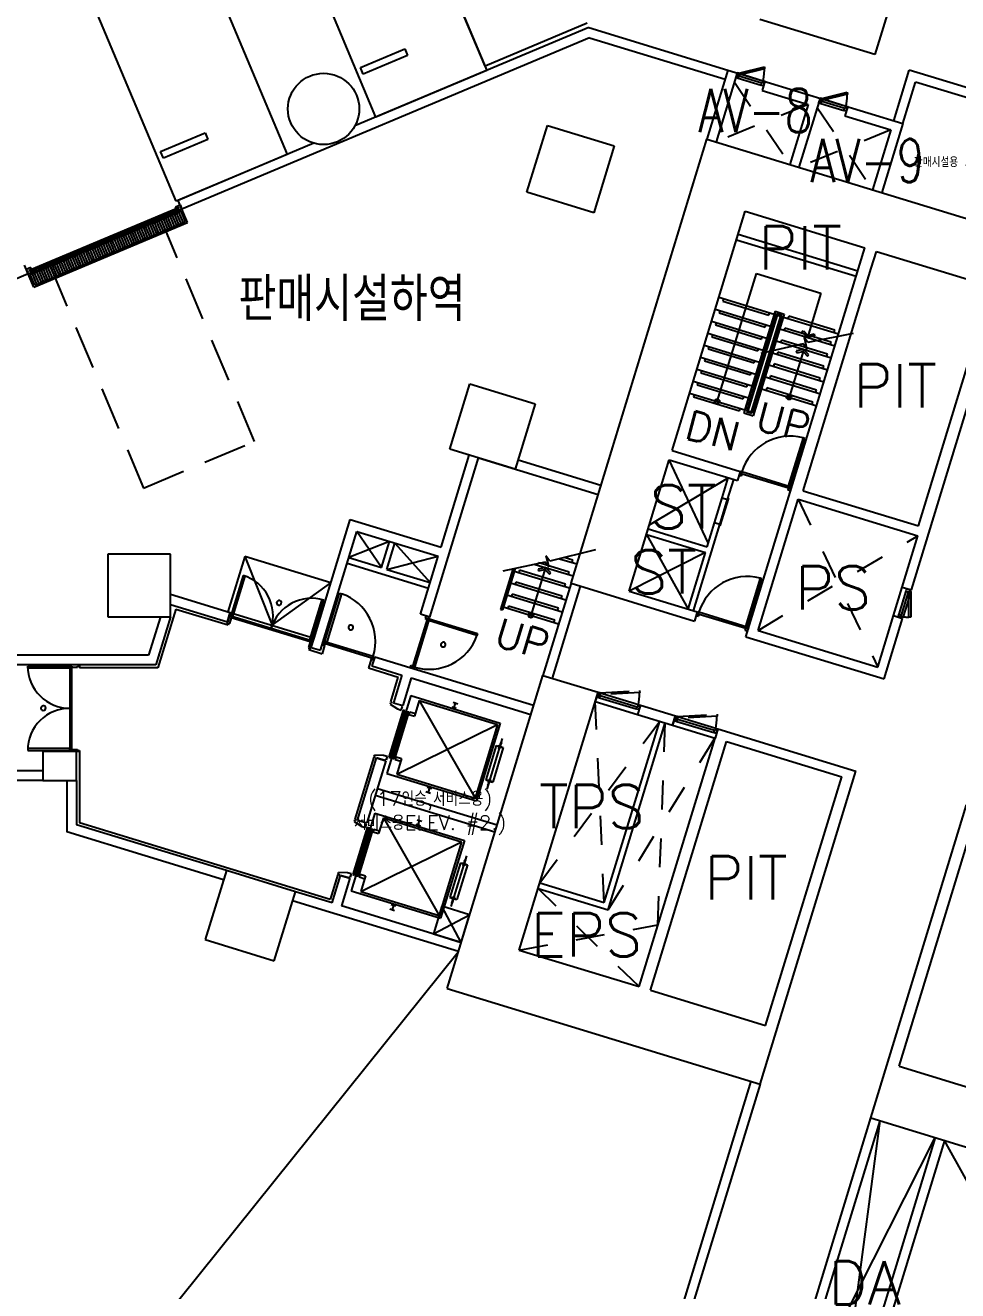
# Model space of a CAD drawing. Header units: millimetres. Extents: x -7614 to 421357, y 85218 to 341757.
# Drawn here: x 323456 to 342819, y 212827 to 239114 of the extents above; entities that cross this region are included whole.
import ezdxf
from ezdxf.enums import TextEntityAlignment as Align

# ---------------------------------------------------------------- set-up
doc = ezdxf.new("R2010")
doc.units = ezdxf.units.MM
doc.header["$LTSCALE"] = 600
doc.header["$MEASUREMENT"] = 0
for name, pattern in [('HD', [2.5, 1.5, -1]), ('HID', [5, 3, -2]), ('HID1', [2.3, 1.5, -0.8]), ('HIDDEN', [2, 1, -1])]:
    doc.linetypes.add(name, pattern=pattern)
doc.layers.add('e-plan', color=9, linetype='CONTINUOUS')
doc.styles.add('kiahn', font='romans.shx', dxfattribs={"bigfont": 'cadhs.shx'})

msp = doc.modelspace()

# ---------------------------------------------------------------- linework, layer by layer
at = {"layer": 'e-plan'}
for p, q in [((342563, 243288), (341101, 238506)), ((331065, 242877), (333043, 238176)), ((333005, 238268), (331065, 242877)), ((330739, 237207), (328761, 241907)), ((326917, 241131), (328896, 236431)), ((326591, 235461), (324613, 240162)), ((341101, 238506), (338711, 239237)), ((335161, 239068), (330300, 237022)), ((335124, 239161), (333005, 238268)), ((335161, 239068), (338049, 238185)), ((335172, 238855), (326707, 235293)), ((335172, 238855), (337991, 237993)), ((330414, 238236), (331336, 238624)), ((331394, 238486), (330472, 238098)), ((331336, 238624), (331394, 238486)), ((330472, 238098), (330414, 238236)), ((333043, 238176), (330739, 237207)), ((338049, 238185), (337610, 236750)), ((338049, 238185), (341683, 237074)), ((341492, 237132), (341813, 238184)), ((344536, 237352), (341813, 238184)), ((338240, 238126), (337802, 236692)), ((338240, 238126), (338211, 238030)), ((338211, 238030), (338245, 238020)), ((338274, 238116), (338240, 238126)), ((338245, 238020), (338259, 238016)), ((338259, 238068), (338274, 238116)), ((338273, 238064), (338259, 238068)), ((338259, 238016), (338273, 238064)), ((338259, 238016), (338737, 237870)), ((338273, 238064), (338752, 237917)), ((338274, 238116), (338781, 237961)), ((338737, 237870), (338752, 237917)), ((338752, 237917), (338766, 237913)), ((338814, 237951), (338756, 237759)), ((338766, 237913), (338781, 237961)), ((338781, 237961), (338814, 237951)), ((338814, 237951), (338785, 237855)), ((341683, 237074), (341946, 237934)), ((344477, 237160), (341946, 237934)), ((338751, 237865), (338737, 237870)), ((338785, 237855), (338751, 237865)), ((338756, 237759), (339712, 237467)), ((339712, 237467), (339332, 236224)), ((339962, 237600), (339523, 236165)), ((339962, 237600), (339932, 237504)), ((339932, 237504), (339966, 237494)), ((339995, 237590), (339962, 237600)), ((339966, 237494), (339980, 237490)), ((339980, 237542), (339995, 237590)), ((339995, 237537), (339980, 237542)), ((339980, 237490), (339995, 237537)), ((339980, 237490), (340458, 237343)), ((339995, 237590), (340502, 237435)), ((339995, 237537), (340473, 237391)), ((340458, 237343), (340473, 237391)), ((340473, 237391), (340487, 237387)), ((340535, 237424), (340477, 237233)), ((340487, 237387), (340502, 237435)), ((340502, 237435), (340535, 237424)), ((340535, 237424), (340506, 237329)), ((340473, 237339), (340458, 237343)), ((340506, 237329), (340473, 237339)), ((340477, 237233), (341433, 236941)), ((326267, 236491), (327188, 236878)), ((327188, 236878), (327246, 236740)), ((341433, 236941), (341053, 235698)), ((341683, 237074), (341244, 235639)), ((327246, 236740), (326325, 236352)), ((329451, 236664), (326630, 235477)), ((334789, 227522), (337610, 236750)), ((337610, 236750), (344113, 234762)), ((326325, 236352), (326267, 236491)), ((328896, 236431), (326591, 235461)), ((323514, 233949), (326707, 235293)), ((323537, 234024), (326638, 235329)), ((323545, 234005), (326646, 235310)), ((326576, 235346), (326669, 235385)), ((326590, 235314), (326576, 235346)), ((326636, 235333), (326590, 235314)), ((326602, 235286), (326648, 235306)), ((326615, 235254), (326602, 235286)), ((326707, 235293), (326615, 235254)), ((326707, 235293), (326630, 235477)), ((326648, 235306), (326636, 235333)), ((326669, 235385), (326707, 235293)), ((326824, 235016), (326707, 235293)), ((323558, 233935), (326691, 235253)), ((323631, 233672), (326824, 235016)), ((323651, 233713), (326785, 235032)), ((326232, 234799), (326138, 235021)), ((326278, 234819), (326185, 235040)), ((326324, 234838), (326231, 235059)), ((326370, 234858), (326277, 235079)), ((326416, 234877), (326323, 235098)), ((326462, 234896), (326369, 235118)), ((326508, 234916), (326415, 235137)), ((326554, 234935), (326461, 235156)), ((326600, 234955), (326507, 235176)), ((326646, 234974), (326553, 235195)), ((326692, 234993), (326599, 235215)), ((326738, 235013), (326645, 235234)), ((326785, 235032), (326691, 235253)), ((336887, 230279), (338407, 235252)), ((338407, 235252), (340894, 234491)), ((325586, 234528), (325493, 234749)), ((325632, 234547), (325539, 234769)), ((325679, 234567), (325585, 234788)), ((325725, 234586), (325632, 234807)), ((325771, 234605), (325678, 234827)), ((325817, 234625), (325724, 234846)), ((325863, 234644), (325770, 234865)), ((325909, 234664), (325816, 234885)), ((325955, 234683), (325862, 234904)), ((326001, 234702), (325908, 234924)), ((326047, 234722), (325954, 234943)), ((326093, 234741), (326000, 234962)), ((326139, 234761), (326046, 234982)), ((326185, 234780), (326092, 235001)), ((338261, 234774), (340747, 234013)), ((341858, 227384), (344113, 234762)), ((324987, 234276), (324894, 234497)), ((325033, 234295), (324940, 234516)), ((325079, 234315), (324986, 234536)), ((325125, 234334), (325032, 234555)), ((325172, 234353), (325078, 234575)), ((325218, 234373), (325125, 234594)), ((325264, 234392), (325171, 234613)), ((325310, 234412), (325217, 234633)), ((325356, 234431), (325263, 234652)), ((325402, 234450), (325309, 234672)), ((325448, 234470), (325355, 234691)), ((325494, 234489), (325401, 234710)), ((325540, 234509), (325447, 234730)), ((338226, 234659), (340712, 233899)), ((340790, 234154), (340894, 234491)), ((324342, 234004), (324249, 234225)), ((324388, 234024), (324295, 234245)), ((324434, 234043), (324341, 234264)), ((324480, 234062), (324387, 234284)), ((324526, 234082), (324433, 234303)), ((324572, 234101), (324479, 234322)), ((324619, 234121), (324525, 234342)), ((324665, 234140), (324572, 234361)), ((324711, 234159), (324618, 234381)), ((324757, 234179), (324664, 234400)), ((324803, 234198), (324710, 234419)), ((324849, 234218), (324756, 234439)), ((324895, 234237), (324802, 234458)), ((324941, 234256), (324848, 234478)), ((341026, 234071), (341133, 234418)), ((341133, 234418), (343523, 233687)), ((323514, 233949), (323437, 234133)), ((323568, 234080), (323476, 234041)), ((323476, 234041), (323514, 233949)), ((323514, 233949), (323606, 233988)), ((323535, 234028), (323581, 234048)), ((323547, 234001), (323535, 234028)), ((323593, 234020), (323547, 234001)), ((323581, 234048), (323568, 234080)), ((323606, 233988), (323593, 234020)), ((323697, 233733), (323604, 233954)), ((323743, 233752), (323650, 233973)), ((323789, 233771), (323696, 233993)), ((323835, 233791), (323742, 234012)), ((323881, 233810), (323788, 234031)), ((323927, 233830), (323834, 234051)), ((323973, 233849), (323880, 234070)), ((324019, 233868), (323926, 234090)), ((324066, 233888), (323972, 234109)), ((324112, 233907), (324019, 234128)), ((324158, 233927), (324065, 234148)), ((324204, 233946), (324111, 234167)), ((324250, 233965), (324157, 234187)), ((324296, 233985), (324203, 234206)), ((337826, 231299), (338639, 233957)), ((338639, 233957), (339978, 233548)), ((339315, 229327), (340790, 234154)), ((339612, 229446), (341026, 234071)), ((323514, 233949), (320120, 232521)), ((323631, 233672), (323514, 233949)), ((323651, 233713), (323558, 233935)), ((337860, 233463), (339008, 233113)), ((337956, 233434), (337941, 233386)), ((339978, 233548), (339697, 232630)), ((342003, 228715), (343523, 233687)), ((337784, 233215), (338932, 232864)), ((337880, 233186), (337865, 233138)), ((337941, 233386), (338898, 233094)), ((339027, 233175), (338381, 231061)), ((339027, 233175), (339218, 233116)), ((337708, 232966), (338856, 232615)), ((337804, 232937), (337789, 232889)), ((337865, 233138), (338822, 232845)), ((339054, 233125), (338431, 231088)), ((339070, 233093), (338462, 231104)), ((339137, 233073), (338529, 231084)), ((339168, 233090), (338546, 231053)), ((339218, 233116), (338572, 231003)), ((338898, 233094), (338912, 233142)), ((339046, 233101), (339070, 233093)), ((339054, 233125), (339168, 233090)), ((339070, 233093), (339137, 233073)), ((339137, 233073), (339161, 233066)), ((339199, 233054), (340347, 232703)), ((339310, 233073), (339295, 233025)), ((340266, 232780), (339310, 233073)), ((337632, 232717), (338780, 232367)), ((337728, 232688), (337713, 232640)), ((337713, 232640), (338670, 232348)), ((337789, 232889), (338746, 232597)), ((338746, 232597), (338760, 232644)), ((338822, 232845), (338836, 232893)), ((338970, 232852), (338994, 232845)), ((339061, 232824), (339085, 232817)), ((339123, 232805), (340271, 232455)), ((339233, 232824), (339219, 232776)), ((340190, 232532), (339233, 232824)), ((339586, 232745), (339618, 232770)), ((339697, 232630), (339586, 232745)), ((339618, 232770), (339710, 232672)), ((339849, 232664), (339697, 232630)), ((340647, 232712), (339709, 232521)), ((339710, 232672), (339841, 232702)), ((339841, 232702), (339849, 232664)), ((340251, 232732), (340266, 232780)), ((337556, 232469), (338704, 232118)), ((337652, 232440), (337637, 232392)), ((337637, 232392), (338594, 232099)), ((338670, 232348), (338684, 232396)), ((339611, 232498), (338730, 232295)), ((338894, 232604), (338918, 232596)), ((338985, 232576), (339009, 232568)), ((339047, 232557), (340195, 232206)), ((339157, 232575), (339143, 232528)), ((340114, 232283), (339157, 232575)), ((339621, 232381), (339317, 231387)), ((339621, 232381), (339465, 232348)), ((339688, 232388), (339611, 232498)), ((339728, 232268), (339621, 232381)), ((339709, 232521), (339632, 232631)), ((339632, 232631), (339688, 232388)), ((340175, 232484), (340190, 232532)), ((337480, 232220), (338628, 231869)), ((337576, 232191), (337561, 232143)), ((337561, 232143), (338518, 231851)), ((338594, 232099), (338608, 232147)), ((338818, 232355), (338842, 232348)), ((338909, 232327), (338933, 232320)), ((338971, 232308), (340119, 231957)), ((339081, 232327), (339067, 232279)), ((340038, 232034), (339081, 232327)), ((339465, 232348), (339478, 232309)), ((339478, 232309), (339608, 232339)), ((339608, 232339), (339700, 232241)), ((339700, 232241), (339728, 232268)), ((340099, 232235), (340114, 232283)), ((337404, 231972), (338552, 231621)), ((337500, 231942), (337485, 231895)), ((337485, 231895), (338442, 231602)), ((338518, 231851), (338532, 231899)), ((338666, 231858), (338690, 231850)), ((338742, 232106), (338766, 232099)), ((338833, 232078), (338857, 232071)), ((338895, 232059), (340043, 231709)), ((339005, 232078), (338991, 232030)), ((339962, 231786), (339005, 232078)), ((340023, 231986), (340038, 232034)), ((337328, 231723), (338476, 231372)), ((337424, 231694), (337409, 231646)), ((337409, 231646), (338366, 231353)), ((338442, 231602), (338456, 231650)), ((338590, 231609), (338614, 231602)), ((338757, 231830), (338781, 231823)), ((338819, 231811), (339967, 231460)), ((338929, 231829), (338915, 231782)), ((339886, 231537), (338929, 231829)), ((339947, 231738), (339962, 231786)), ((337252, 231474), (338400, 231123)), ((337348, 231445), (337333, 231397)), ((337333, 231397), (338290, 231105)), ((338366, 231353), (338380, 231401)), ((338514, 231360), (338538, 231353)), ((338743, 231562), (339891, 231211)), ((338853, 231581), (338839, 231533)), ((339810, 231288), (338853, 231581)), ((339871, 231489), (339886, 231537)), ((338290, 231105), (338304, 231153)), ((338431, 231088), (338546, 231053)), ((338438, 231112), (338462, 231104)), ((338462, 231104), (338529, 231084)), ((339795, 231241), (339810, 231288)), ((338381, 231061), (338572, 231003)), ((339608, 230544), (339302, 229541)), ((339646, 230532), (339608, 230544)), ((336887, 230279), (338302, 229846)), ((339340, 229529), (339646, 230532)), ((335995, 227362), (336828, 230088)), ((337640, 228365), (336828, 230088)), ((336828, 230088), (338244, 229655)), ((338302, 229846), (338244, 229655)), ((338312, 229843), (338288, 229767)), ((338288, 229767), (338331, 229754)), ((338336, 229836), (338312, 229843)), ((338324, 229798), (338336, 229836)), ((338343, 229792), (338324, 229798)), ((338331, 229754), (338343, 229792)), ((339340, 229529), (338336, 229836)), ((339309, 229497), (338343, 229792)), ((336416, 228739), (338052, 229713)), ((337925, 229297), (338052, 229713)), ((338040, 229262), (338167, 229678)), ((339297, 229458), (339309, 229497)), ((339302, 229541), (339340, 229529)), ((339309, 229497), (339328, 229491)), ((339328, 229491), (339340, 229529)), ((339340, 229529), (339364, 229522)), ((339364, 229522), (339340, 229445)), ((337767, 228781), (337925, 229297)), ((337873, 228717), (338049, 229291)), ((338058, 229288), (337883, 228714)), ((337925, 229297), (338040, 229262)), ((338049, 229291), (338058, 229288)), ((338423, 226411), (339315, 229327)), ((338673, 226544), (339506, 229269)), ((339340, 229445), (339297, 229458)), ((339506, 229269), (341992, 228509)), ((339612, 229446), (342003, 228715)), ((337334, 226953), (337882, 228746)), ((337614, 228279), (337767, 228781)), ((337882, 228746), (337767, 228781)), ((337883, 228714), (337873, 228717)), ((336355, 228538), (337219, 226988)), ((336355, 228538), (337579, 228164)), ((336390, 228653), (337614, 228279)), ((341666, 227443), (341992, 228509)), ((330851, 227847), (331018, 228392)), ((330966, 227812), (331132, 228357)), ((335299, 228220), (334346, 227981)), ((328014, 228077), (327663, 226929)), ((329802, 227530), (328014, 228077)), ((328014, 228077), (328581, 226649)), ((330137, 227940), (331830, 227423)), ((330172, 228055), (330851, 227847)), ((334249, 227959), (333373, 227774)), ((334046, 227916), (334835, 227675)), ((334754, 227752), (334147, 227937)), ((334328, 227858), (334249, 227959)), ((334346, 227981), (334269, 228092)), ((334269, 228092), (334328, 227858)), ((334553, 228033), (334911, 227924)), ((334830, 228001), (334647, 228057)), ((334815, 227953), (334830, 228001)), ((337579, 228164), (335995, 227362)), ((337219, 226988), (337579, 228164)), ((327983, 227684), (327727, 226847)), ((327765, 226835), (328021, 227672)), ((328021, 227672), (327983, 227684)), ((330966, 227812), (331865, 227537)), ((333582, 227818), (333326, 226981)), ((333627, 227828), (333364, 226969)), ((333611, 227777), (334759, 227426)), ((333721, 227796), (333707, 227748)), ((334678, 227504), (333721, 227796)), ((334261, 227851), (333957, 226856)), ((334261, 227851), (334105, 227817)), ((334105, 227817), (334117, 227779)), ((334117, 227779), (334248, 227808)), ((334248, 227808), (334340, 227711)), ((334368, 227737), (334261, 227851)), ((334340, 227711), (334368, 227737)), ((334739, 227704), (334754, 227752)), ((328581, 226649), (329802, 227530)), ((329452, 226383), (329802, 227530)), ((333535, 227529), (334683, 227178)), ((333645, 227547), (333631, 227499)), ((334602, 227255), (333645, 227547)), ((334663, 227456), (334678, 227504)), ((334789, 227522), (337352, 226738)), ((338716, 227627), (338410, 226624)), ((338448, 226612), (338755, 227616)), ((338755, 227616), (338716, 227627)), ((341485, 226850), (341666, 227443)), ((341666, 227443), (341858, 227384)), ((341666, 227443), (341858, 227384)), ((341759, 227404), (341749, 227370)), ((341855, 227374), (341759, 227404)), ((326470, 227294), (327711, 226915)), ((329362, 226347), (329618, 227184)), ((329656, 227172), (329401, 226335)), ((329618, 227184), (329656, 227172)), ((329676, 226314), (329983, 227317)), ((330021, 227305), (329715, 226302)), ((329983, 227317), (330021, 227305)), ((333459, 227280), (334607, 226929)), ((333569, 227299), (333555, 227251)), ((334526, 227006), (333569, 227299)), ((334587, 227207), (334602, 227255)), ((335995, 227362), (337410, 226929)), ((341745, 227356), (341598, 226878)), ((341792, 227341), (341646, 226863)), ((341845, 227341), (341690, 226834)), ((341749, 227370), (341745, 227356)), ((341745, 227356), (341792, 227341)), ((341792, 227341), (341797, 227356)), ((341797, 227356), (341845, 227341)), ((341845, 227341), (341855, 227374)), ((326582, 226988), (326209, 225767)), ((326470, 227085), (327653, 226723)), ((326582, 226988), (327668, 226656)), ((327653, 226723), (327711, 226915)), ((327663, 226929), (329452, 226383)), ((331854, 226819), (331663, 226878)), ((333326, 226981), (333364, 226969)), ((333383, 227031), (334531, 226681)), ((333493, 227050), (333479, 227002)), ((334450, 226758), (333493, 227050)), ((334511, 226958), (334526, 227006)), ((337410, 226929), (337352, 226738)), ((337420, 226927), (337397, 226850)), ((337444, 226919), (337420, 226927)), ((337432, 226881), (337444, 226919)), ((337451, 226875), (337432, 226881)), ((337440, 226837), (337451, 226875)), ((338448, 226612), (337444, 226919)), ((338417, 226580), (337451, 226875)), ((341584, 226830), (341594, 226863)), ((341594, 226863), (341598, 226878)), ((341598, 226878), (341646, 226863)), ((341646, 226863), (341642, 226849)), ((326261, 226827), (326017, 226027)), ((326470, 226827), (326165, 225827)), ((327645, 226663), (327703, 226854)), ((327668, 226656), (327645, 226663)), ((327680, 226694), (327668, 226656)), ((327699, 226688), (327680, 226694)), ((327734, 226803), (327699, 226688)), ((327703, 226854), (327727, 226847)), ((327727, 226847), (327715, 226809)), ((327715, 226809), (327734, 226803)), ((327727, 226847), (329401, 226335)), ((327727, 226847), (327765, 226835)), ((329370, 226303), (327734, 226803)), ((331800, 226778), (331505, 225812)), ((331844, 226786), (331537, 225782)), ((331775, 226833), (331762, 226790)), ((331762, 226790), (331800, 226778)), ((331851, 226810), (331775, 226833)), ((331800, 226778), (331806, 226797)), ((331806, 226797), (331844, 226786)), ((331832, 226747), (331844, 226786)), ((332835, 226440), (331832, 226747)), ((331844, 226786), (331851, 226810)), ((331844, 226786), (332847, 226479)), ((334435, 226710), (334450, 226758)), ((337397, 226850), (337440, 226837)), ((338410, 226624), (338448, 226612)), ((338436, 226574), (338448, 226612)), ((338448, 226612), (338472, 226605)), ((338472, 226605), (338449, 226528)), ((341159, 225783), (341485, 226850)), ((341292, 225534), (341676, 226791)), ((341485, 226850), (341676, 226791)), ((341485, 226850), (341676, 226791)), ((341679, 226801), (341584, 226830)), ((341642, 226849), (341690, 226834)), ((341690, 226834), (341679, 226801)), ((329401, 226335), (329362, 226347)), ((329401, 226335), (329389, 226297)), ((329393, 226191), (329452, 226383)), ((329424, 226328), (329401, 226335)), ((332847, 226479), (332835, 226440)), ((338406, 226542), (338417, 226580)), ((338449, 226528), (338406, 226542)), ((338417, 226580), (338436, 226574)), ((338423, 226411), (341292, 225534)), ((338673, 226544), (341159, 225783)), ((329370, 226303), (329335, 226188)), ((329335, 226188), (329354, 226182)), ((329354, 226182), (329342, 226144)), ((329342, 226144), (329619, 226059)), ((329342, 226144), (329366, 226137)), ((329366, 226137), (329424, 226328)), ((329389, 226297), (329370, 226303)), ((329393, 226191), (329584, 226133)), ((329672, 226231), (329619, 226059)), ((329652, 226321), (329629, 226245)), ((329629, 226245), (329672, 226231)), ((329676, 226314), (329652, 226321)), ((329665, 226276), (329676, 226314)), ((329684, 226270), (329665, 226276)), ((329672, 226231), (329684, 226270)), ((329676, 226314), (330680, 226007)), ((329715, 226302), (329676, 226314)), ((329684, 226270), (330650, 225974)), ((326165, 225827), (313420, 225827)), ((326017, 226027), (313620, 226027)), ((324580, 225827), (324380, 225827)), ((324380, 225827), (324380, 225802)), ((324580, 225827), (324580, 225767)), ((324580, 225802), (324580, 225827)), ((330638, 225936), (330585, 225764)), ((330638, 225936), (330650, 225974)), ((330681, 225923), (330638, 225936)), ((330650, 225974), (330669, 225969)), ((330714, 225997), (330655, 225805)), ((330714, 225997), (330655, 225805)), ((330655, 225805), (331277, 225615)), ((330669, 225969), (330680, 226007)), ((330680, 226007), (330704, 225999)), ((330704, 225999), (330681, 225923)), ((330714, 225997), (334013, 224988)), ((331453, 225781), (331466, 225824)), ((331466, 225824), (331505, 225812)), ((331505, 225812), (331499, 225793)), ((323505, 225802), (324380, 225802)), ((323505, 225762), (323505, 225802)), ((324380, 225762), (323505, 225762)), ((324380, 225802), (324380, 224052)), ((324380, 225802), (324420, 225802)), ((324380, 225802), (324380, 225762)), ((324420, 225802), (324420, 225782)), ((324420, 224072), (324420, 225782)), ((324420, 225782), (324540, 225782)), ((324540, 225782), (324540, 225802)), ((324540, 225802), (324580, 225802)), ((326209, 225767), (324580, 225767)), ((330585, 225764), (331202, 225575)), ((331044, 225059), (331202, 225575)), ((331277, 225615), (331102, 225041)), ((331468, 225557), (331293, 224983)), ((331530, 225758), (331453, 225781)), ((331468, 225557), (333955, 224797)), ((331468, 225557), (333955, 224797)), ((331499, 225793), (331537, 225782)), ((331537, 225782), (331530, 225758)), ((332216, 219106), (334204, 225609)), ((334204, 225609), (335352, 225258)), ((331460, 225188), (330966, 223572)), ((331038, 225040), (331030, 225011)), ((331062, 225033), (331038, 225040)), ((331044, 225059), (331068, 225052)), ((331068, 225052), (331062, 225033)), ((331102, 225042), (331293, 224983)), ((331102, 225041), (331293, 224983)), ((331460, 225188), (333320, 224619)), ((331638, 225087), (331539, 224762)), ((331638, 225087), (333264, 224590)), ((331638, 225087), (332796, 223059)), ((332341, 225050), (332436, 225020)), ((332359, 224939), (332388, 225035)), ((333715, 219903), (335352, 225258)), ((335352, 225258), (335293, 225067)), ((335293, 225067), (336173, 224798)), ((335293, 225067), (336173, 224798)), ((335361, 225255), (335332, 225160)), ((335332, 225160), (335366, 225149)), ((335395, 225245), (335361, 225255)), ((335366, 225149), (335380, 225145)), ((335380, 225197), (335395, 225245)), ((335395, 225193), (335380, 225197)), ((335380, 225145), (335395, 225193)), ((335380, 225145), (336145, 224911)), ((335395, 225245), (336189, 225002)), ((335395, 225193), (336160, 224959)), ((331301, 224886), (331003, 223911)), ((331030, 225011), (331187, 224911)), ((331041, 223899), (331340, 224875)), ((331381, 224862), (331083, 223886)), ((331420, 224850), (331121, 223875)), ((331187, 224911), (331264, 224887)), ((331264, 224887), (331287, 224964)), ((331268, 224970), (331274, 224989)), ((331287, 224964), (331268, 224970)), ((331274, 224989), (331293, 224983)), ((331340, 224875), (331301, 224886)), ((331381, 224862), (331420, 224850)), ((331442, 224854), (331424, 224797)), ((331424, 224797), (331539, 224762)), ((331442, 224854), (331556, 224819)), ((332311, 224954), (332407, 224925)), ((336145, 224911), (336160, 224959)), ((336159, 224907), (336145, 224911)), ((336193, 224897), (336159, 224907)), ((336160, 224959), (336174, 224955)), ((336232, 224989), (336173, 224798)), ((336232, 224989), (336173, 224798)), ((336173, 224798), (336900, 224576)), ((336174, 224955), (336189, 225002)), ((336189, 225002), (336222, 224992)), ((336222, 224992), (336193, 224897)), ((336232, 224989), (336958, 224767)), ((336958, 224767), (336900, 224576)), ((336900, 224576), (336958, 224767)), ((336968, 224764), (336939, 224669)), ((337002, 224754), (336968, 224764)), ((336987, 224706), (337002, 224754)), ((337002, 224754), (337795, 224511)), ((331170, 223556), (333264, 224590)), ((333264, 224590), (332796, 223059)), ((333320, 224619), (332826, 223003)), ((335480, 220890), (336632, 224658)), ((335560, 220740), (336747, 224623)), ((336900, 224576), (337780, 224307)), ((336900, 224576), (337780, 224307)), ((336939, 224669), (336972, 224658)), ((336972, 224658), (336987, 224654)), ((337001, 224702), (336987, 224706)), ((336987, 224654), (337001, 224702)), ((336987, 224654), (337752, 224420)), ((337001, 224702), (337766, 224468)), ((337838, 224498), (337780, 224307)), ((337838, 224498), (337780, 224307)), ((337781, 224463), (337795, 224511)), ((337795, 224511), (337829, 224501)), ((337829, 224501), (337799, 224405)), ((337838, 224498), (340707, 223621)), ((331152, 224399, 0), (331190, 224387, 0)), ((331152, 224399), (331190, 224387)), ((331232, 224374, 0), (331270, 224362, 0)), ((331232, 224374), (331270, 224362)), ((333362, 224301), (333038, 223244)), ((336201, 219143), (337780, 224307)), ((336440, 219070), (338019, 224234)), ((337752, 224420), (337766, 224468)), ((337766, 224416), (337752, 224420)), ((337766, 224468), (337781, 224463)), ((337799, 224405), (337766, 224416)), ((337780, 224307), (337780, 224307)), ((338019, 224234), (340410, 223503)), ((324380, 224092), (323505, 224092)), ((323505, 224092), (323505, 224052)), ((323505, 224052), (324380, 224052)), ((324380, 224052), (324380, 224092)), ((324380, 224027), (324380, 224052)), ((324380, 224052), (324420, 224052)), ((324580, 224027), (324380, 224027)), ((324420, 224052), (324420, 224072)), ((324420, 224072), (324540, 224072)), ((324540, 224072), (324540, 224052)), ((324540, 224052), (324580, 224052)), ((324580, 224052), (324580, 224027)), ((324580, 224027), (324580, 222549)), ((333238, 224153), (333019, 223436)), ((333381, 224109), (333162, 223392)), ((333238, 224153), (333381, 224109)), ((333293, 224162), (333279, 224114)), ((333279, 224114), (333326, 224100)), ((333293, 224162), (333341, 224148)), ((333308, 224210), (333356, 224195)), ((333341, 224148), (333326, 224100)), ((330693, 223912), (330299, 222620)), ((330356, 222603), (330751, 223894)), ((330942, 223835), (330547, 222544)), ((330693, 223911), (330717, 223904)), ((330699, 223931), (330708, 223959)), ((330723, 223923), (330699, 223931)), ((330708, 223959), (330895, 223954)), ((330717, 223904), (330723, 223923)), ((330942, 223835), (330751, 223894)), ((330751, 223894), (330942, 223835)), ((330895, 223954), (330971, 223931)), ((330929, 223860), (330923, 223841)), ((330923, 223841), (330942, 223835)), ((330948, 223855), (330929, 223860)), ((330971, 223931), (330948, 223855)), ((331003, 223911), (331041, 223899)), ((331083, 223886), (331121, 223875)), ((331083, 223886, 0), (331121, 223875, 0)), ((331155, 223917), (331137, 223859)), ((331155, 223917, 0), (331137, 223859, 0)), ((331137, 223859), (331252, 223824)), ((331137, 223859, 0), (331252, 223824, 0)), ((331155, 223917), (331270, 223882)), ((331155, 223917, 0), (331270, 223882, 0)), ((331270, 223882), (331170, 223556)), ((323820, 223627), (316620, 223627)), ((330966, 223572), (332826, 223003)), ((331170, 223556), (332796, 223059)), ((333074, 223445), (333059, 223397)), ((333074, 223445), (333122, 223430)), ((338719, 217118), (340707, 223621)), ((338831, 218339), (340410, 223503)), ((323820, 223427), (316620, 223427)), ((324320, 223427), (324320, 222357)), ((324520, 223427), (324520, 222505)), ((330767, 223262), (333253, 222501)), ((331773, 223194), (331869, 223165)), ((331803, 223290), (331898, 223261)), ((331850, 223275), (331821, 223180)), ((333019, 223436), (333162, 223392)), ((333045, 223349), (333092, 223335)), ((333059, 223397), (333107, 223383)), ((333122, 223430), (333107, 223383)), ((330723, 223118), (333209, 222358)), ((341014, 216416), (343002, 222919)), ((330715, 222749), (330220, 221133)), ((330715, 222749), (332575, 222181)), ((341604, 217491), (343183, 222655)), ((327631, 221554), (324520, 222505)), ((329790, 220956), (324580, 222549)), ((330556, 222448), (330257, 221472)), ((330293, 222601), (330284, 222573)), ((330284, 222573), (330442, 222472)), ((330317, 222594), (330293, 222601)), ((330296, 221461), (330594, 222436)), ((330299, 222620), (330323, 222613)), ((330323, 222613), (330317, 222594)), ((330636, 222423), (330337, 221448)), ((330356, 222603), (330547, 222544)), ((330356, 222603), (330547, 222544)), ((330356, 222603), (330547, 222544)), ((330674, 222412), (330376, 221436)), ((330442, 222472), (330518, 222449)), ((330518, 222449), (330541, 222525)), ((330522, 222531), (330528, 222550)), ((330541, 222525), (330522, 222531)), ((330528, 222550), (330547, 222544)), ((330594, 222436), (330556, 222448)), ((330636, 222423), (330674, 222412)), ((330696, 222415), (330679, 222358)), ((330696, 222415), (330811, 222380)), ((330893, 222648), (330793, 222323)), ((330893, 222648), (332518, 222151)), ((330893, 222648), (332051, 220621)), ((331566, 222515), (331661, 222486)), ((331595, 222611), (331691, 222582)), ((331614, 222501), (331643, 222596)), ((327573, 221362), (324320, 222357)), ((330425, 221118), (332518, 222151)), ((330679, 222358), (330793, 222323)), ((332518, 222151), (332051, 220621)), ((332575, 222181), (332080, 220565)), ((330407, 221960, 0), (330445, 221948, 0)), ((330407, 221960), (330445, 221948)), ((330487, 221936, 0), (330525, 221924, 0)), ((330487, 221936), (330525, 221924)), ((332616, 221863), (332293, 220805)), ((332492, 221714), (332273, 220997)), ((332636, 221671), (332417, 220953)), ((332492, 221714), (332636, 221671)), ((332548, 221724), (332533, 221676)), ((332533, 221676), (332581, 221661)), ((332548, 221724), (332595, 221709)), ((332562, 221772), (332610, 221757)), ((332595, 221709), (332581, 221661)), ((329948, 221473), (329790, 220956)), ((329830, 220882), (330005, 221455)), ((329948, 221473), (329972, 221466)), ((329954, 221492), (329962, 221521)), ((329978, 221485), (329954, 221492)), ((329962, 221521), (330149, 221516)), ((329972, 221466), (329978, 221485)), ((330196, 221397), (330005, 221455)), ((330196, 221397), (330005, 221455)), ((330005, 221455), (330196, 221397)), ((330196, 221397), (330021, 220823)), ((330196, 221397), (330021, 220823)), ((330149, 221516), (330226, 221493)), ((330183, 221422), (330177, 221403)), ((330177, 221403), (330196, 221397)), ((330202, 221416), (330183, 221422)), ((330226, 221493), (330202, 221416)), ((330257, 221472), (330296, 221461)), ((330337, 221448), (330376, 221436)), ((330337, 221448, 0), (330376, 221436, 0)), ((330409, 221478), (330392, 221421)), ((330409, 221478, 0), (330392, 221421, 0)), ((330392, 221421), (330507, 221386)), ((330392, 221421, 0), (330507, 221386, 0)), ((330409, 221478), (330524, 221443)), ((330409, 221478, 0), (330524, 221443, 0)), ((330524, 221443), (330425, 221118)), ((329830, 220882), (329066, 221115)), ((330220, 221133), (332080, 220565)), ((330425, 221118), (332051, 220621)), ((334106, 221184), (335560, 220740)), ((334141, 221299), (335480, 220890)), ((329771, 220690), (329007, 220924)), ((332507, 220063), (330021, 220823)), ((331057, 220851), (331153, 220822)), ((331105, 220837), (331076, 220741)), ((332109, 220812), (331934, 220238)), ((332507, 220063), (332109, 220812)), ((332683, 220637), (332109, 220812)), ((332273, 220997), (332417, 220953)), ((332299, 220911), (332347, 220896)), ((332328, 221006), (332314, 220959)), ((332314, 220959), (332362, 220944)), ((332328, 221006), (332376, 220992)), ((332376, 220992), (332362, 220944)), ((332449, 219872), (329771, 220690)), ((331028, 220756), (331123, 220727)), ((331934, 220238), (332683, 220637)), ((332507, 220063), (332683, 220637)), ((331934, 220238), (332507, 220063)), ((307920, 189327), (332449, 219872)), ((333715, 219903), (336201, 219143)), ((332216, 219106), (338719, 217118)), ((336440, 219070), (338831, 218339)), ((341604, 217491), (343995, 216760)), ((336253, 209727), (338530, 217176)), ((336320, 209264), (338721, 217117)), ((338972, 209727), (341017, 216416)), ((339181, 209727), (341208, 216357)), ((341205, 216358), (340232, 209070)), ((341014, 216416), (347517, 214428)), ((339178, 209727), (342353, 216007)), ((342353, 216007), (340232, 209070)), ((342544, 215949), (340423, 209012)), ((352039, 198827), (342544, 215949))]:
    msp.add_line(p, q, dxfattribs=at)
at = {"layer": 'e-plan', "linetype": 'HIDDEN'}
for p, q in [((338274, 238116), (338806, 238252)), ((338807, 238212), (338277, 238076)), ((338806, 238252), (338807, 238212)), ((338182, 237935), (339332, 236224)), ((338277, 238076), (338274, 238116)), ((339995, 237590), (340527, 237726)), ((340528, 237686), (339998, 237550)), ((340527, 237726), (340528, 237686)), ((339712, 237467), (337802, 236692)), ((339903, 237409), (341053, 235698)), ((339998, 237550), (339995, 237590)), ((341433, 236941), (339523, 236165)), ((339506, 229269), (341159, 225783)), ((338673, 226544), (341992, 228509)), ((341805, 227338), (341845, 227341)), ((341805, 226816), (341805, 227338)), ((341845, 227341), (341845, 226816)), ((341845, 226816), (341805, 226816)), ((335395, 225245), (336214, 225294)), ((336214, 225294), (336215, 225254)), ((335480, 220890), (335293, 225067)), ((335398, 225205), (335395, 225245)), ((336215, 225254), (335398, 225205)), ((337002, 224754), (337821, 224802)), ((337004, 224714), (337002, 224754)), ((337822, 224762), (337004, 224714)), ((337821, 224802), (337822, 224762)), ((334141, 221299), (336632, 224658)), ((336593, 220424), (336747, 224623)), ((335560, 220740), (337780, 224307)), ((336201, 219143), (334106, 221184)), ((333715, 219903), (336593, 220424))]:
    msp.add_line(p, q, dxfattribs=at)
at = {"layer": 'e-plan', "ltscale": 0.5}
for p, q in [((333874, 235644), (334298, 237031)), ((334298, 237031), (335684, 236607)), ((335684, 236607), (335261, 235220)), ((335261, 235220), (333874, 235644)), ((332274, 230309), (332689, 231667)), ((332689, 231667), (334047, 231252)), ((334047, 231252), (333632, 229894)), ((333632, 229894), (332274, 230309)), ((331854, 226819), (332866, 230128)), ((332090, 228274), (332674, 230186)), ((332866, 230128), (335352, 229368)), ((333690, 230085), (335411, 229559)), ((329393, 226191), (330206, 228850)), ((329393, 226191), (330206, 228850)), ((330206, 228850), (332090, 228274)), ((329584, 226133), (330339, 228600)), ((329584, 226133), (330339, 228600)), ((330851, 227847), (330339, 228600)), ((330339, 228600), (332031, 228083)), ((331018, 228392), (330172, 228055)), ((331132, 228357), (331865, 227537)), ((326470, 228127), (325170, 228127)), ((325170, 228127), (325170, 226827)), ((326470, 226827), (326470, 228127)), ((330966, 227812), (332031, 228083)), ((331663, 226878), (332031, 228083)), ((334789, 227522), (334204, 225609)), ((334980, 227463), (334396, 225551)), ((325170, 226827), (326470, 226827)), ((324520, 224027), (323820, 224027)), ((323820, 224027), (323820, 223427)), ((324520, 223427), (324520, 224027)), ((323820, 223427), (324520, 223427)), ((327631, 221554), (327193, 220119)), ((329066, 221115), (327631, 221554)), ((328627, 219681), (329066, 221115)), ((327193, 220119), (328627, 219681))]:
    msp.add_line(p, q, dxfattribs=at)
at = {"layer": 'e-plan', "linetype": 'HID1'}
for p, q in [((326277, 235079), (323972, 234109)), ((328216, 230470), (326277, 235079)), ((323972, 234109), (325912, 229501)), ((325912, 229501), (328216, 230470))]:
    msp.add_line(p, q, dxfattribs=at)
at = {"layer": 'e-plan', "linetype": 'HD'}
msp.add_line((334147, 227937), (334117, 227947), dxfattribs=at)
at = {"layer": 'e-plan', "ltscale": 0.5}
msp.add_circle((329650, 237377), 740, dxfattribs=at)
at = {"layer": 'e-plan'}
for centre in [(337826, 231299), (339317, 231387), (333957, 226856)]:
    msp.add_circle(centre, 50, dxfattribs=at)
at = {"layer": 'e-plan', "linetype": 'HIDDEN'}
for centre, radius, start, end in [((336813, 238294), 1996, 350.4052, 357.6584), ((338534, 237767), 1996, 350.4052, 357.6584), ((341815, 227245), 430, 253, 268.6359), ((334221, 225335), 1996, 350.4052, 357.6584), ((335827, 224844), 1996, 350.4052, 357.6584)]:
    msp.add_arc(centre, radius, start, end, dxfattribs=at)
at = {"layer": 'e-plan'}
for centre, radius, start, end in [((339340, 229529), 1050, 75.1937, 163), ((327727, 226847), 875, 342.9993, 72.9995), ((338448, 226612), 1050, 75.1937, 163), ((329401, 226335), 875, 72.9994, 162.9995), ((328725, 227117), 50, 132.9994, 312.9994), ((328725, 227117), 50, 312.9994, 132.9994), ((329676, 226314), 1050, 343, 70.8063), ((330214, 226606), 50, 13, 193), ((330214, 226606), 50, 193, 13), ((331844, 226786), 1050, 253, 340.8063), ((332136, 226248), 50, 103, 283), ((332136, 226248), 50, 283, 103), ((324380, 225802), 875, 179.9999, 270.0001), ((324380, 224052), 875, 89.9998, 180), ((323830, 224927), 50, 120, 300), ((323830, 224927), 50, 300, 120)]:
    msp.add_arc(centre, radius, start, end, dxfattribs=at)

# ---------------------------------------------------------------- texts
at = {"layer": 'e-plan', "style": 'kiahn', "width": 0.75}
for s, p in [('AV-8', (338619, 237343)), ('AV-9', (340945, 236303))]:
    msp.add_text(s, height=900, dxfattribs=at).set_placement(p, align=Align.MIDDLE_CENTER)
at = {"layer": 'e-plan', "style": 'kiahn'}
msp.add_text('판매시설용 오배수펌프실', height=200, dxfattribs=at).set_placement((341910, 236270), align=Align.MIDDLE_LEFT)
for p in [(339549, 234494), (341524, 231621), (338424, 221402)]:
    msp.add_text('PIT', height=900, dxfattribs=at).set_placement(p, align=Align.MIDDLE)
msp.add_text('판매시설하역', height=900, dxfattribs=at).set_placement((327882, 232972))
for s, p in [('DN', (337735, 230693)), ('UP', (339198, 230874))]:
    msp.add_text(s, height=600, rotation=345.3, dxfattribs=at).set_placement(p, align=Align.MIDDLE)
for s, p in [('ST', (337817, 228663)), ('ST', (337407, 227308)), ('PS', (341022, 226978)), ('TPS', (336322, 222432)), ('EPS', (336266, 219772)), ('DA', (341641, 212542))]:
    msp.add_text(s, height=900, dxfattribs=at).set_placement(p, align=Align.RIGHT)
msp.add_text('UP', height=600, rotation=343, dxfattribs=at).set_placement((334221, 225920), align=Align.RIGHT)
at = {"layer": 'e-plan', "linetype": 'HID', "ltscale": 0.5, "style": 'kiahn'}
for s, p in [('(17인승,서비스용)', (331863, 223048)), ('서비스용ELEV. #2.)', (331863, 222548))]:
    msp.add_text(s, height=300, dxfattribs=at).set_placement(p, align=Align.MIDDLE_CENTER)

doc.saveas('drawing.dxf')
